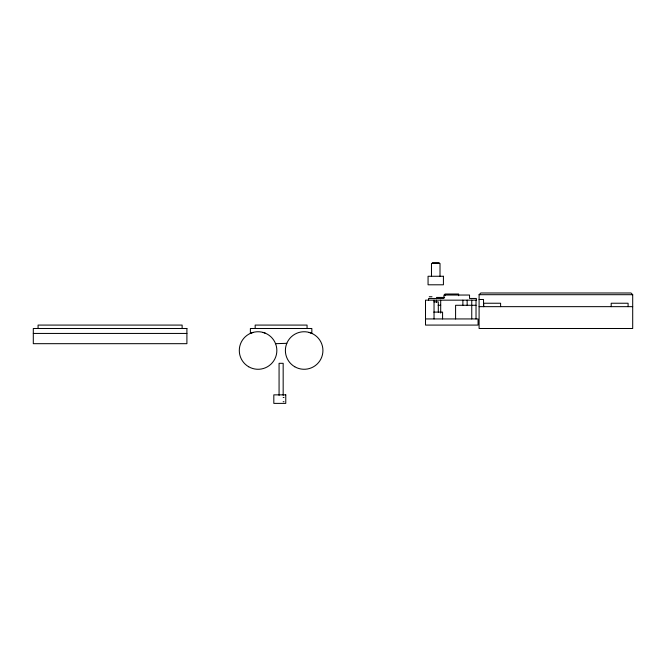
<?xml version="1.0" encoding="UTF-8"?>
<svg xmlns="http://www.w3.org/2000/svg" width="666" height="666" viewBox="0 0 666 666"><rect width="100%" height="100%" fill="white"/><g stroke="black" fill="none" stroke-linecap="round" stroke-linejoin="round"><path stroke-width="1" d="M286.813 343.323L275.416 343.681M479.095 294.697L480.802 292.99L630.993 292.99L632.7 294.697L632.7 328.496L479.095 328.496L479.095 294.697L632.7 294.697M253.213 332.376L250.374 333.433L250.391 328.496L311.838 328.496L311.838 333.441L309.016 332.376M432.334 262.612L439.16 262.612M429.262 296.745L431.993 296.745M436.43 297.436L444.622 297.436M479.095 299.484L483.533 299.484L483.533 306.651M433.932 301.873L438.303 301.873L438.303 312.113M438.136 305.286L440.692 305.286M470.945 305.286L455.586 305.286L455.586 318.939M471.753 305.286L476.065 305.286M479.095 306.651L632.7 306.651M433.791 312.113L442.574 312.113L442.574 318.939M425.507 318.939L478.071 318.939L478.071 325.083L425.507 325.083L425.507 300.166L476.365 300.166L476.365 298.46L469.538 298.46L469.538 295.038L443.939 295.038L443.939 298.46L428.579 298.46L428.579 300.166M33.3 333.441L186.905 333.441M283.167 397.444L284.016 397.444M283.167 401.715L284.016 401.715M262.937 332.376L265.259 333.166M628.088 306.651L628.088 303.238L611.197 303.238L611.197 306.651M500.599 306.651L500.599 303.238L483.707 303.238L483.707 306.651M476.023 300.166L476.023 318.939M471.753 300.166L471.753 318.939M467.149 300.166L467.149 305.286M462.878 300.166L462.878 305.286M458.616 295.721L458.616 294.014L444.963 294.014L444.963 295.721M440.692 300.166L440.692 313.087M440.01 276.265L440.01 263.47L431.476 263.47L431.476 276.265M436.43 300.166L436.43 302.339M434.041 300.166L434.041 318.939M307.059 328.496L307.059 325.083L255.17 325.083L255.17 328.496M283.167 395.379L283.167 363.311L279.071 363.311L279.071 395.379M182.126 328.496L182.126 325.083L38.079 325.083L38.079 328.496M443.423 276.265L428.063 276.265L428.063 284.798L443.423 284.798L443.423 276.265M186.905 328.496L33.3 328.496L33.3 343.681L186.905 343.681L186.905 328.496M285.764 394.855L273.818 394.855L273.818 403.388L285.764 403.388L285.764 394.855M248.684 366.766A18.773 18.773 0 0 0 276.848 350.507A18.773 18.773 0 0 0 248.684 334.249A18.773 18.773 0 0 0 248.684 366.766M294.772 366.766A18.773 18.773 0 0 0 322.927 350.507A18.773 18.773 0 0 0 294.772 334.249A18.773 18.773 0 0 0 294.772 366.766"/></g></svg>
